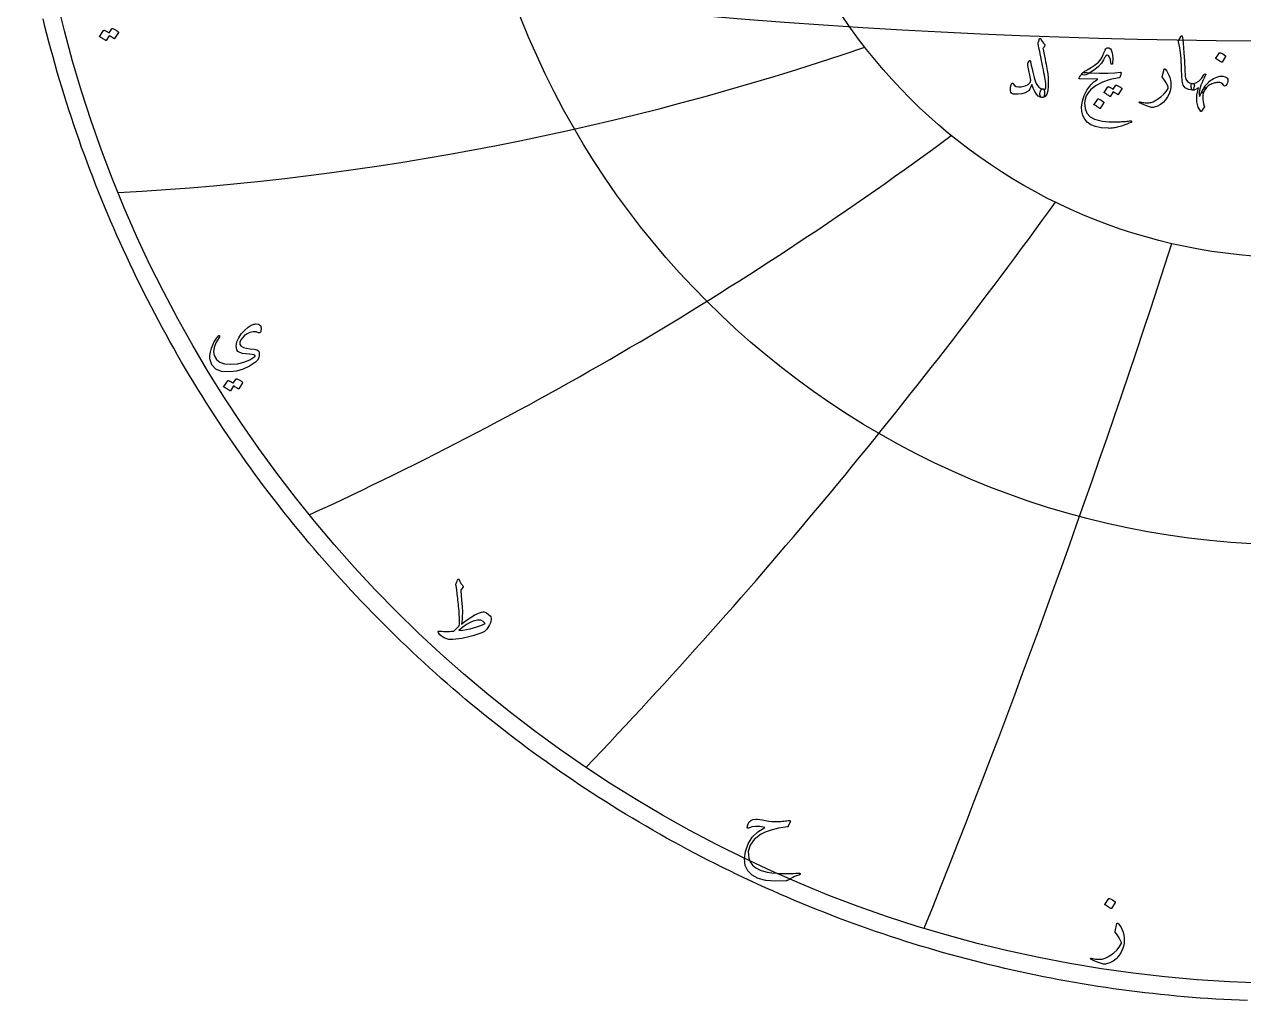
# Model space of a CAD drawing. Header units: millimetres. Extents: x -62 to 62, y -62 to 63.
# Drawn here: x -60.8 to -2.4, y -61.6 to -14.9 of the extents above; entities that cross this region are included whole.
import ezdxf

# ---------------------------------------------------------------- set-up
doc = ezdxf.new("R2010")
doc.units = ezdxf.units.MM
for name, color, linetype in [('CUT_OUTER', 1, 'Continuous'), ('ENGRAVE', 7, 'Continuous'), ('ENGRAVE_FINE', 8, 'Continuous'), ('TEXT', 5, 'Continuous')]:
    doc.layers.add(name, color=color, linetype=linetype)

msp = doc.modelspace()

# ---------------------------------------------------------------- linework, layer by layer
at = {"layer": 'CUT_OUTER'}
msp.add_lwpolyline([(-2.2678, -61.5708), (-2.6455, -61.5557), (-3.0232, -61.5383), (-3.4007, -61.5186), (-3.7781, -61.4966), (-4.1554, -61.4722), (-4.5325, -61.4456), (-4.9094, -61.4166), (-5.2862, -61.3853), (-5.6627, -61.3517), (-6.0391, -61.3158), (-6.4152, -61.2776), (-6.7911, -61.2371), (-7.1667, -61.1943), (-7.542, -61.1491), (-7.9171, -61.1017), (-8.2919, -61.052), (-8.6663, -61), (-9.0404, -60.9456), (-9.4142, -60.889), (-9.7876, -60.8301), (-10.1607, -60.7689), (-10.5334, -60.7054), (-10.9057, -60.6396), (-11.2775, -60.5716), (-11.649, -60.5012), (-12.02, -60.4286), (-12.3906, -60.3537), (-12.7606, -60.2766), (-13.1303, -60.1971), (-13.4994, -60.1154), (-13.868, -60.0315), (-14.2361, -59.9453), (-14.6036, -59.8568), (-14.9706, -59.7661), (-15.3371, -59.6731), (-15.7029, -59.5778), (-16.0682, -59.4804), (-16.4328, -59.3807), (-16.7969, -59.2787), (-17.1603, -59.1745), (-17.5231, -59.0681), (-17.8852, -58.9595), (-18.2466, -58.8486), (-18.6073, -58.7356), (-18.9674, -58.6203), (-19.3267, -58.5028), (-19.6853, -58.3831), (-20.0432, -58.2612), (-20.4003, -58.1372), (-20.7566, -58.0109), (-21.1122, -57.8824), (-21.4669, -57.7518), (-21.8209, -57.619), (-22.174, -57.484), (-22.5263, -57.3469), (-22.8778, -57.2076), (-23.2284, -57.0661), (-23.5781, -56.9225), (-23.9269, -56.7768), (-24.2748, -56.6289), (-24.6218, -56.4789), (-24.9679, -56.3267), (-25.3131, -56.1725), (-25.6573, -56.0161), (-26.0005, -55.8576), (-26.3427, -55.697), (-26.684, -55.5344), (-27.0242, -55.3696), (-27.3635, -55.2027), (-27.7017, -55.0338), (-28.0388, -54.8628), (-28.3749, -54.6897), (-28.71, -54.5146), (-29.0439, -54.3374), (-29.3768, -54.1581), (-29.7085, -53.9769), (-30.0392, -53.7936), (-30.3687, -53.6082), (-30.6971, -53.4209), (-31.0243, -53.2315), (-31.3503, -53.0402), (-31.6752, -52.8468), (-31.9988, -52.6515), (-32.3213, -52.4541), (-32.6425, -52.2548), (-32.9625, -52.0535), (-33.2813, -51.8503), (-33.5988, -51.6451), (-33.9151, -51.438), (-34.2301, -51.2289), (-34.5438, -51.0179), (-34.8562, -50.805), (-35.1672, -50.5902), (-35.477, -50.3734), (-35.7854, -50.1548), (-36.0925, -49.9343), (-36.3982, -49.7119), (-36.7025, -49.4876), (-37.0055, -49.2615), (-37.307, -49.0335), (-37.6072, -48.8037), (-37.906, -48.572), (-38.2033, -48.3385), (-38.4992, -48.1032), (-38.7936, -47.866), (-39.0866, -47.6271), (-39.3781, -47.3864), (-39.6681, -47.1439), (-39.9566, -46.8996), (-40.2436, -46.6535), (-40.5291, -46.4057), (-40.8131, -46.1562), (-41.0955, -45.9049), (-41.3764, -45.6519), (-41.6558, -45.3971), (-41.9335, -45.1407), (-42.2097, -44.8825), (-42.4843, -44.6227), (-42.7573, -44.3612), (-43.0287, -44.098), (-43.2985, -43.8331), (-43.5666, -43.5666), (-43.8331, -43.2985), (-44.098, -43.0287), (-44.3612, -42.7573), (-44.6227, -42.4843), (-44.8825, -42.2097), (-45.1407, -41.9335), (-45.3971, -41.6558), (-45.6519, -41.3764), (-45.9049, -41.0955), (-46.1562, -40.8131), (-46.4057, -40.5291), (-46.6535, -40.2436), (-46.8996, -39.9566), (-47.1439, -39.6681), (-47.3864, -39.3781), (-47.6271, -39.0866), (-47.866, -38.7936), (-48.1032, -38.4992), (-48.3385, -38.2033), (-48.572, -37.906), (-48.8037, -37.6072), (-49.0335, -37.307), (-49.2615, -37.0055), (-49.4876, -36.7025), (-49.7119, -36.3982), (-49.9343, -36.0925), (-50.1548, -35.7854), (-50.3734, -35.477), (-50.5902, -35.1672), (-50.805, -34.8562), (-51.0179, -34.5438), (-51.2289, -34.2301), (-51.438, -33.9151), (-51.6451, -33.5988), (-51.8503, -33.2813), (-52.0535, -32.9625), (-52.2548, -32.6425), (-52.4541, -32.3213), (-52.6515, -31.9988), (-52.8468, -31.6752), (-53.0402, -31.3503), (-53.2315, -31.0243), (-53.4209, -30.6971), (-53.6082, -30.3687), (-53.7936, -30.0392), (-53.9769, -29.7085), (-54.1581, -29.3768), (-54.3374, -29.0439), (-54.5146, -28.71), (-54.6897, -28.3749), (-54.8628, -28.0388), (-55.0338, -27.7017), (-55.2027, -27.3635), (-55.3696, -27.0242), (-55.5344, -26.684), (-55.697, -26.3427), (-55.8576, -26.0005), (-56.0161, -25.6573), (-56.1725, -25.3131), (-56.3267, -24.9679), (-56.4789, -24.6218), (-56.6289, -24.2748), (-56.7768, -23.9269), (-56.9225, -23.5781), (-57.0661, -23.2284), (-57.2076, -22.8778), (-57.3469, -22.5263), (-57.484, -22.174), (-57.619, -21.8209), (-57.7518, -21.4669), (-57.8824, -21.1122), (-58.0109, -20.7566), (-58.1372, -20.4003), (-58.2612, -20.0432), (-58.3831, -19.6853), (-58.5028, -19.3267), (-58.6203, -18.9674), (-58.7356, -18.6073), (-58.8486, -18.2466), (-58.9595, -17.8852), (-59.0681, -17.5231), (-59.1745, -17.1603), (-59.2787, -16.7969), (-59.3807, -16.4328), (-59.4804, -16.0682), (-59.5778, -15.7029), (-59.6731, -15.3371), (-59.7661, -14.9706), (-59.8568, -14.6036)], dxfattribs=at)
at = {"layer": 'ENGRAVE'}
for radius in [60.75, 39.7663, 26.0306]:
    msp.add_circle((0, 0), radius, dxfattribs=at)
for centre, radius, start, end in [((-63.7105, 110.3497), 133.482, 273.200226, 288.860771), ((-119.9699, 119.9699), 174.2611, 294.709191, 306.454599), ((-220.1844, 127.1235), 257.3382, 316.377737, 324.208009), ((-490.881, 131.5312), 509.7509, 338.159472, 342.074608)]:
    msp.add_arc(centre, radius, start, end, dxfattribs=at)
at = {"layer": 'ENGRAVE_FINE'}
msp.add_arc((0, 317.2545), 332.9189, 259.637891, 280.362109, dxfattribs=at)
at = {"layer": 'TEXT'}
for points in [[(-56.5624, -15.0821), (-56.5576, -15.0773), (-56.5509, -15.0744), (-56.5423, -15.0735), (-56.5317, -15.0744), (-56.494, -15.0886), (-56.4575, -15.1041), (-56.4221, -15.1211), (-56.388, -15.1396), (-56.3548, -15.1597), (-56.3224, -15.1817), (-56.2906, -15.2057), (-56.2596, -15.2316), (-56.2536, -15.2395), (-56.251, -15.2478), (-56.2517, -15.2567), (-56.2558, -15.266), (-56.4397, -15.5573), (-56.4448, -15.5611), (-56.4522, -15.5611), (-56.462, -15.5573), (-56.4742, -15.5496), (-56.4826, -15.5426), (-56.4963, -15.5329), (-56.5152, -15.5205), (-56.5394, -15.5056), (-56.5691, -15.4877), (-56.6045, -15.4668), (-56.6457, -15.4427), (-56.6927, -15.4155), (-56.8383, -15.6416), (-56.845, -15.6486), (-56.8536, -15.6502), (-56.8642, -15.6466), (-56.8766, -15.6378), (-56.8874, -15.6301), (-56.9044, -15.6186), (-56.9276, -15.6033), (-56.9571, -15.5841), (-56.9933, -15.5611), (-57.0366, -15.5343), (-57.0872, -15.5036), (-57.1449, -15.4692), (-57.1509, -15.4634), (-57.1535, -15.4577), (-57.1528, -15.4519), (-57.1487, -15.4462), (-56.9609, -15.1664), (-56.9561, -15.1616), (-56.9494, -15.1587), (-56.9408, -15.1578), (-56.9303, -15.1587), (-56.8982, -15.1692), (-56.867, -15.1813), (-56.8369, -15.195), (-56.8076, -15.2105), (-56.7794, -15.2274), (-56.7521, -15.2455), (-56.7257, -15.2647), (-56.7003, -15.2852)], [(-12.2189, -15.5855), (-12.2124, -15.5683), (-12.2036, -15.5559), (-12.1926, -15.5485), (-12.1794, -15.546), (-12.1675, -15.5481), (-12.1569, -15.5541), (-12.1477, -15.5642), (-12.1399, -15.5784), (-12.108, -15.6513), (-12.0698, -15.7158), (-12.0254, -15.7717), (-11.9746, -15.8191), (-11.958, -15.84), (-11.9513, -15.8631), (-11.9544, -15.8885), (-11.9674, -15.9161), (-11.9765, -15.9305), (-11.9858, -15.9448), (-11.9954, -15.9592), (-12.0051, -15.9736), (-12.0149, -15.9879), (-12.0245, -16.0023), (-12.0338, -16.0167), (-12.0429, -16.031), (-12.0409, -16.0659), (-12.024, -16.1631), (-11.9923, -16.3227), (-11.9459, -16.5448), (-11.92, -16.6669), (-11.8965, -16.7815), (-11.8751, -16.8887), (-11.856, -16.9885), (-11.8394, -17.0807), (-11.8255, -17.165), (-11.8143, -17.2415), (-11.8057, -17.3101), (-11.7992, -17.3747), (-11.7941, -17.4394), (-11.7903, -17.5041), (-11.7878, -17.5687), (-11.7867, -17.6336), (-11.7869, -17.699), (-11.7885, -17.7648), (-11.7914, -17.831), (-11.8163, -18.0531), (-11.8659, -18.2163), (-11.9403, -18.3207), (-12.0393, -18.3663), (-12.0882, -18.3677), (-12.1273, -18.3538), (-12.1565, -18.3246), (-12.1758, -18.2801), (-12.1857, -18.2278), (-12.1866, -18.175), (-12.1785, -18.1218), (-12.1614, -18.0681), (-12.1385, -18.0185), (-12.1129, -17.9846), (-12.0846, -17.9664), (-12.0536, -17.9639), (-12.0297, -17.9656), (-12.0083, -17.9671), (-11.9893, -17.9683), (-11.9728, -17.9693), (-11.9586, -17.9697), (-11.9463, -17.9689), (-11.9361, -17.967), (-11.9279, -17.9639), (-11.9117, -17.9105), (-11.9063, -17.8292), (-11.9117, -17.7201), (-11.9279, -17.5831), (-11.9403, -17.5017), (-11.9557, -17.4084), (-11.9744, -17.3032), (-11.9962, -17.1861), (-12.0209, -17.0569), (-12.0483, -16.9153), (-12.0783, -16.7614), (-12.1111, -16.5951), (-12.1435, -16.4325), (-12.1722, -16.2897), (-12.1974, -16.1667), (-12.2189, -16.0634), (-12.2367, -15.9799), (-12.2504, -15.9161), (-12.26, -15.8721), (-12.2656, -15.8478), (-12.2703, -15.8162), (-12.2701, -15.7823), (-12.2649, -15.7461), (-12.2548, -15.7077), (-12.248, -15.6885), (-12.2418, -15.6704), (-12.2363, -15.6535), (-12.2315, -15.6376), (-12.2273, -15.6229), (-12.2239, -15.6094), (-12.221, -15.5969), (-12.2189, -15.5855)], [(-5.4286, -15.4382), (-5.4217, -15.4275), (-5.4152, -15.4203), (-5.4091, -15.4167), (-5.4035, -15.4167), (-5.395, -15.4214), (-5.3873, -15.4356), (-5.3806, -15.4591), (-5.3747, -15.4921), (-5.3451, -15.7605), (-5.3209, -16.0086), (-5.302, -16.2365), (-5.2885, -16.4442), (-5.2799, -16.6218), (-5.2719, -16.781), (-5.2646, -16.9218), (-5.258, -17.0442), (-5.2523, -17.1482), (-5.2476, -17.2337), (-5.2442, -17.3009), (-5.2418, -17.3496), (-5.2099, -17.4955), (-5.1394, -17.6029), (-5.0303, -17.6716), (-4.8825, -17.7017), (-4.8414, -17.7125), (-4.8152, -17.7376), (-4.8037, -17.7771), (-4.8071, -17.831), (-4.8239, -17.9159), (-4.8421, -17.9765), (-4.8617, -18.0129), (-4.8825, -18.025), (-5.0905, -17.9976), (-5.2436, -17.9154), (-5.342, -17.7785), (-5.3855, -17.5867), (-5.3924, -17.495), (-5.3985, -17.403), (-5.404, -17.3109), (-5.4089, -17.2185), (-5.4133, -17.1258), (-5.4174, -17.033), (-5.4213, -16.9399), (-5.425, -16.8466), (-5.4318, -16.6686), (-5.4412, -16.5084), (-5.4533, -16.366), (-5.4682, -16.2412), (-5.4857, -16.1214), (-5.5059, -15.9938), (-5.5288, -15.8583), (-5.5544, -15.7149), (-5.5577, -15.6891), (-5.5571, -15.6655), (-5.5524, -15.6442), (-5.5436, -15.6251)], [(-10.1962, -17.249), (-10.1749, -17.224), (-10.1504, -17.1991), (-10.1228, -17.1746), (-10.092, -17.1502), (-10.0581, -17.1258), (-10.0211, -17.1012), (-9.9809, -17.0764), (-9.9375, -17.0514), (-9.7453, -16.9378), (-9.589, -16.8376), (-9.4687, -16.7509), (-9.3842, -16.6777), (-9.3189, -16.6057), (-9.263, -16.5295), (-9.2165, -16.4494), (-9.1795, -16.3652), (-9.1634, -16.3231), (-9.1476, -16.283), (-9.132, -16.2449), (-9.1166, -16.2089), (-9.1017, -16.1753), (-9.0874, -16.1447), (-9.0738, -16.1169), (-9.0609, -16.0921), (-9.0324, -16.0497), (-9.0007, -16.0194), (-8.9659, -16.0012), (-8.928, -15.9951), (-8.8909, -16.0012), (-8.8552, -16.0194), (-8.8209, -16.0497), (-8.7878, -16.0921), (-8.7468, -16.1891), (-8.7205, -16.3292), (-8.709, -16.5125), (-8.7124, -16.7388), (-8.7146, -16.7593), (-8.7214, -16.7738), (-8.7326, -16.7826), (-8.7483, -16.7855), (-8.7645, -16.7824), (-8.7771, -16.773), (-8.7861, -16.7572), (-8.7914, -16.7352), (-8.8191, -16.5623), (-8.8588, -16.4388), (-8.9107, -16.3647), (-8.9747, -16.34), (-8.9911, -16.3429), (-9.0079, -16.3517), (-9.0252, -16.3663), (-9.0429, -16.3867), (-9.0508, -16.399), (-9.06, -16.4141), (-9.0706, -16.4322), (-9.0825, -16.4532), (-9.0957, -16.4771), (-9.1103, -16.5039), (-9.1262, -16.5337), (-9.1435, -16.5664), (-9.2464, -16.7348), (-9.386, -16.8915), (-9.5625, -17.0366), (-9.7759, -17.1699), (-9.7781, -17.1713), (-9.7848, -17.1753), (-9.7961, -17.1821), (-9.8118, -17.1915), (-9.832, -17.2036), (-9.8567, -17.2185), (-9.8859, -17.236), (-9.9196, -17.2562), (-9.9907, -17.2881), (-10.0606, -17.2975), (-10.1291, -17.2845), (-10.1962, -17.249)], [(-3.5999, -16.2358), (-3.5954, -16.2313), (-3.5891, -16.2287), (-3.5811, -16.2278), (-3.5712, -16.2287), (-3.5014, -16.2569), (-3.4356, -16.2915), (-3.3738, -16.3324), (-3.3161, -16.3795), (-3.3105, -16.3867), (-3.308, -16.3939), (-3.3087, -16.4011), (-3.3125, -16.4083), (-3.4814, -16.6813), (-3.4877, -16.6878), (-3.4957, -16.6894), (-3.5056, -16.6861), (-3.5173, -16.6777), (-3.5274, -16.6706), (-3.5433, -16.6598), (-3.5651, -16.6454), (-3.5927, -16.6274), (-3.6266, -16.6059), (-3.6673, -16.5807), (-3.7147, -16.552), (-3.7688, -16.5197), (-3.776, -16.5143), (-3.7796, -16.5089), (-3.7796, -16.5035), (-3.776, -16.4981)], [(-12.0429, -18.3699), (-12.1154, -18.3657), (-12.1785, -18.3529), (-12.2322, -18.3315), (-12.2764, -18.3017), (-12.3584, -18.2116), (-12.4354, -18.0888), (-12.5075, -17.9332), (-12.5746, -17.7448), (-12.6211, -17.8651), (-12.6671, -17.9604), (-12.7127, -18.0304), (-12.7578, -18.0753), (-12.8979, -18.1501), (-13.0596, -18.1984), (-13.2428, -18.2202), (-13.4476, -18.2154), (-13.5056, -18.2015), (-13.55, -18.1705), (-13.581, -18.1225), (-13.5985, -18.0574), (-13.6032, -17.9808), (-13.5958, -17.8984), (-13.5763, -17.8101), (-13.5446, -17.716), (-13.5383, -17.7032), (-13.5303, -17.6936), (-13.5204, -17.6871), (-13.5087, -17.6837), (-13.4939, -17.6842), (-13.4818, -17.6891), (-13.4723, -17.6985), (-13.4656, -17.7125), (-13.4106, -17.7931), (-13.3282, -17.8445), (-13.2184, -17.8667), (-13.0812, -17.8598), (-12.8908, -17.816), (-12.7506, -17.7493), (-12.6608, -17.6597), (-12.6213, -17.5472), (-12.7686, -16.843), (-12.7735, -16.8107), (-12.774, -16.7819), (-12.77, -16.7568), (-12.7614, -16.7352), (-12.7003, -16.6274), (-12.6916, -16.6133), (-12.6833, -16.6032), (-12.6754, -16.5971), (-12.668, -16.5951), (-12.6579, -16.6005), (-12.6491, -16.6131), (-12.6417, -16.6328), (-12.6357, -16.6598), (-12.5999, -16.8395), (-12.5643, -17.0051), (-12.5289, -17.1566), (-12.4938, -17.2939), (-12.4593, -17.4171), (-12.4259, -17.5261), (-12.3937, -17.621), (-12.3626, -17.7017), (-12.3054, -17.8056), (-12.2342, -17.884), (-12.1491, -17.9368), (-12.0501, -17.9639), (-12.0222, -17.9734), (-11.9998, -17.9945), (-11.9827, -18.0273), (-11.971, -18.0717), (-11.9679, -18.0952), (-11.9656, -18.1189), (-11.9643, -18.1428), (-11.9638, -18.1669), (-11.9647, -18.1913), (-11.9674, -18.2159), (-11.9719, -18.2407), (-11.9782, -18.2657), (-11.993, -18.3113), (-12.0087, -18.3439), (-12.0254, -18.3634), (-12.0429, -18.3699)], [(-9.8082, -17.1879), (-9.3472, -17.2041), (-8.9486, -17.2059), (-8.6125, -17.1933), (-8.3388, -17.1664), (-8.3303, -17.1653), (-8.323, -17.1659), (-8.3169, -17.168), (-8.3118, -17.1717), (-8.3081, -17.1768), (-8.306, -17.183), (-8.3054, -17.1903), (-8.3064, -17.1987), (-8.3135, -17.2315), (-8.3203, -17.2616), (-8.327, -17.289), (-8.3334, -17.3137), (-8.3395, -17.3357), (-8.3455, -17.355), (-8.3512, -17.3716), (-8.3567, -17.3855), (-8.3684, -17.4077), (-8.3819, -17.4241), (-8.3971, -17.4347), (-8.4142, -17.4394), (-8.8292, -17.5146), (-9.1902, -17.6325), (-9.4974, -17.7931), (-9.7507, -17.9963), (-9.8787, -18.1425), (-9.9717, -18.2972), (-10.0296, -18.4604), (-10.0525, -18.6322), (-10.0305, -18.9019), (-9.9429, -19.1217), (-9.7898, -19.2917), (-9.5711, -19.4118), (-9.4577, -19.4482), (-9.333, -19.4783), (-9.1972, -19.5021), (-9.0501, -19.5196), (-8.892, -19.5311), (-8.7232, -19.5367), (-8.5435, -19.5364), (-8.3531, -19.5304), (-8.2854, -19.5266), (-8.2188, -19.5223), (-8.1534, -19.5176), (-8.0891, -19.5124), (-8.0263, -19.5068), (-7.9656, -19.5007), (-7.9068, -19.4942), (-7.8501, -19.4873), (-7.8329, -19.4864), (-7.8205, -19.4909), (-7.8131, -19.5007), (-7.8106, -19.516), (-7.812, -19.5337), (-7.816, -19.5474), (-7.8227, -19.5571), (-7.8322, -19.5627), (-7.9337, -19.6056), (-8.0298, -19.6444), (-8.1205, -19.6793), (-8.2058, -19.71), (-8.2855, -19.737), (-8.3594, -19.7603), (-8.4274, -19.7801), (-8.4896, -19.7962), (-8.5481, -19.8081), (-8.6051, -19.8187), (-8.6604, -19.8279), (-8.7142, -19.8358), (-8.7666, -19.8418), (-8.8179, -19.8456), (-8.8681, -19.8472), (-8.9172, -19.8465), (-9.2522, -19.8205), (-9.5315, -19.7639), (-9.7552, -19.6768), (-9.9232, -19.5591), (-10.0464, -19.412), (-10.1324, -19.2403), (-10.1812, -19.0438), (-10.1926, -18.8226), (-10.1574, -18.5482), (-10.0732, -18.2819), (-9.94, -18.0237), (-9.7579, -17.7735), (-9.6867, -17.6979), (-9.6061, -17.6253), (-9.5161, -17.5559), (-9.4166, -17.4897), (-10.286, -17.4825), (-10.3069, -17.4735), (-10.3157, -17.4574), (-10.3123, -17.434), (-10.2968, -17.4035), (-10.2676, -17.359), (-10.2411, -17.319), (-10.2173, -17.2836), (-10.1962, -17.2526), (-10.1778, -17.2263), (-10.1621, -17.205), (-10.149, -17.1886), (-10.1387, -17.1771), (-10.1154, -17.1751), (-10.0525, -17.1762), (-9.9501, -17.1805), (-9.8082, -17.1879)], [(-6.255, -17.0226), (-6.2529, -17.0161), (-6.2505, -17.011), (-6.2476, -17.0072), (-6.2442, -17.0047), (-6.2341, -17.0038), (-6.2217, -17.0083), (-6.2071, -17.0182), (-6.1903, -17.0334), (-6.1247, -17.1113), (-6.0681, -17.2014), (-6.0205, -17.3036), (-5.9819, -17.4178), (-5.9518, -17.5409), (-5.9334, -17.6622), (-5.9267, -17.7816), (-5.9316, -17.8993), (-5.9635, -18.0542), (-6.016, -18.2029), (-6.0892, -18.3452), (-6.1831, -18.4813), (-6.2954, -18.6046), (-6.4238, -18.7049), (-6.5684, -18.7824), (-6.7292, -18.837), (-6.7723, -18.8462), (-6.8154, -18.8487), (-6.8585, -18.8444), (-6.9017, -18.8334), (-7.001, -18.7987), (-7.0907, -18.7665), (-7.1708, -18.7367), (-7.2412, -18.7094), (-7.3017, -18.6846), (-7.3521, -18.6623), (-7.3924, -18.6424), (-7.4226, -18.625), (-7.4289, -18.6196), (-7.4334, -18.6142), (-7.4361, -18.6088), (-7.437, -18.6035), (-7.4363, -18.5965), (-7.4343, -18.59), (-7.4309, -18.5839), (-7.4262, -18.5783), (-7.4201, -18.574), (-7.4127, -18.572), (-7.404, -18.5722), (-7.3939, -18.5747), (-7.3323, -18.5912), (-7.2735, -18.6048), (-7.2174, -18.6155), (-7.1639, -18.6232), (-7.1127, -18.628), (-7.0633, -18.6299), (-7.0157, -18.6289), (-6.9699, -18.625), (-6.9242, -18.6177), (-6.877, -18.6066), (-6.8281, -18.5917), (-6.7777, -18.5729), (-6.7257, -18.5501), (-6.6722, -18.5231), (-6.617, -18.4917), (-6.5603, -18.4562), (-6.4011, -18.3416), (-6.2648, -18.2172), (-6.1514, -18.083), (-6.061, -17.9388), (-6.0551, -17.9271), (-6.052, -17.9136), (-6.0515, -17.8984), (-6.0538, -17.8813), (-6.0915, -17.7805), (-6.1508, -17.6684), (-6.2316, -17.5452), (-6.334, -17.4107), (-6.3385, -17.4021), (-6.3412, -17.3945), (-6.3421, -17.3878), (-6.3412, -17.3819)], [(-4.3077, -17.9963), (-4.3472, -18.0812), (-4.376, -18.1705), (-4.3939, -18.2644), (-4.4011, -18.3627), (-4.398, -18.4651), (-4.3849, -18.5711), (-4.362, -18.6807), (-4.3293, -18.7939), (-4.3252, -18.8089), (-4.3239, -18.8217), (-4.3252, -18.8323), (-4.3293, -18.8406), (-4.4586, -19.0238), (-4.4705, -19.0371), (-4.481, -19.0445), (-4.4903, -19.046), (-4.4981, -19.0418), (-4.6212, -18.8309), (-4.6813, -18.572), (-4.6786, -18.2651), (-4.6131, -17.9101), (-4.6757, -17.9604), (-4.7415, -17.9963), (-4.8105, -18.0178), (-4.8825, -18.025), (-4.898, -18.0203), (-4.9122, -18.0062), (-4.925, -17.9826), (-4.9364, -17.9496), (-4.9429, -17.9297), (-4.9481, -17.9096), (-4.9519, -17.8893), (-4.9544, -17.8687), (-4.9562, -17.8482), (-4.958, -17.8279), (-4.9598, -17.8078), (-4.9616, -17.7879), (-4.9593, -17.7515), (-4.9454, -17.725), (-4.9198, -17.7084), (-4.8825, -17.7017), (-4.7359, -17.6689), (-4.5978, -17.5885), (-4.4682, -17.4605), (-4.3472, -17.2849), (-4.3308, -17.2627), (-4.314, -17.2499), (-4.2967, -17.2465), (-4.279, -17.2526), (-4.2659, -17.264), (-4.2592, -17.2768), (-4.2587, -17.291), (-4.2646, -17.3065), (-4.2964, -17.3626), (-4.327, -17.4196), (-4.3565, -17.4776), (-4.3849, -17.5364), (-4.4122, -17.5961), (-4.4384, -17.6568), (-4.4634, -17.7183), (-4.4873, -17.7807), (-4.5403, -17.9507), (-4.57, -18.0978), (-4.5763, -18.2219), (-4.5592, -18.3232), (-4.5576, -18.3264), (-4.5565, -18.3286), (-4.5558, -18.33), (-4.5556, -18.3304), (-4.5554, -18.33), (-4.5547, -18.3286), (-4.5536, -18.3264), (-4.552, -18.3232), (-4.5301, -18.2717), (-4.5075, -18.2213), (-4.4843, -18.172), (-4.4604, -18.1238), (-4.4356, -18.0766), (-4.4096, -18.03), (-4.3826, -17.984), (-4.3544, -17.9388), (-4.334, -17.9074), (-4.3158, -17.8885), (-4.2998, -17.8822), (-4.2861, -17.8885), (-4.2794, -17.902), (-4.2808, -17.9244), (-4.2902, -17.9559), (-4.3077, -17.9963)], [(-3.4023, -17.8023), (-3.4488, -17.7295), (-3.5092, -17.6801), (-3.5835, -17.6541), (-3.6718, -17.6514), (-3.7219, -17.6578), (-3.7715, -17.6662), (-3.8207, -17.6766), (-3.8694, -17.6891), (-3.9177, -17.704), (-3.9655, -17.7219), (-4.0129, -17.7427), (-4.0598, -17.7663), (-4.1402, -17.8202), (-4.2161, -17.8957), (-4.2875, -17.9927), (-4.3544, -18.1112), (-4.3735, -18.138), (-4.3912, -18.1535), (-4.4076, -18.1577), (-4.4227, -18.1508), (-4.4352, -18.1368), (-4.4406, -18.1202), (-4.4388, -18.1009), (-4.4299, -18.0789), (-4.4162, -18.0499), (-4.4038, -18.0241), (-4.3928, -18.0014), (-4.3831, -17.9819), (-4.3746, -17.9653), (-4.367, -17.9514), (-4.3602, -17.9401), (-4.3544, -17.9316), (-4.3016, -17.8521), (-4.2475, -17.7789), (-4.1921, -17.712), (-4.1352, -17.6514), (-4.0771, -17.5968), (-4.0176, -17.5481), (-3.9567, -17.5052), (-3.8945, -17.4681), (-3.7349, -17.3956), (-3.5865, -17.3577), (-3.4493, -17.3543), (-3.3233, -17.3855), (-3.2696, -17.4127), (-3.2308, -17.4475), (-3.2067, -17.4899), (-3.1975, -17.54), (-3.2029, -17.6083), (-3.2227, -17.6729), (-3.2568, -17.734), (-3.3053, -17.7915), (-3.337, -17.8164), (-3.3637, -17.8265), (-3.3855, -17.8218), (-3.4023, -17.8023)], [(-8.5615, -17.7879), (-8.557, -17.7834), (-8.5507, -17.7807), (-8.5426, -17.7798), (-8.5328, -17.7807), (-8.4974, -17.794), (-8.4632, -17.8086), (-8.43, -17.8245), (-8.398, -17.8418), (-8.3669, -17.8607), (-8.3365, -17.8813), (-8.3068, -17.9038), (-8.2777, -17.928), (-8.2721, -17.9354), (-8.2696, -17.9433), (-8.2703, -17.9516), (-8.2741, -17.9604), (-8.4465, -18.2334), (-8.4513, -18.237), (-8.4582, -18.237), (-8.4674, -18.2334), (-8.4789, -18.2262), (-8.4867, -18.2196), (-8.4995, -18.2105), (-8.5173, -18.1989), (-8.5399, -18.1849), (-8.5678, -18.1682), (-8.601, -18.1485), (-8.6396, -18.126), (-8.6837, -18.1005), (-8.8202, -18.3124), (-8.8265, -18.319), (-8.8346, -18.3205), (-8.8444, -18.3172), (-8.8561, -18.3088), (-8.8662, -18.3017), (-8.8822, -18.2909), (-8.9039, -18.2765), (-8.9316, -18.2585), (-8.9655, -18.237), (-9.0061, -18.2118), (-9.0535, -18.1831), (-9.1076, -18.1508), (-9.1132, -18.1454), (-9.1157, -18.14), (-9.115, -18.1346), (-9.1112, -18.1292), (-8.9351, -17.8669), (-8.9307, -17.8624), (-8.9244, -17.8598), (-8.9163, -17.8589), (-8.9064, -17.8598), (-8.8763, -17.8695), (-8.8471, -17.8809), (-8.8188, -17.8938), (-8.7914, -17.9083), (-8.7649, -17.9241), (-8.7393, -17.941), (-8.7146, -17.9591), (-8.6908, -17.9783)], [(-9.4238, -18.4454), (-9.4193, -18.4409), (-9.413, -18.4382), (-9.4049, -18.4373), (-9.395, -18.4382), (-9.3252, -18.4665), (-9.2594, -18.5011), (-9.1976, -18.5419), (-9.1399, -18.5891), (-9.1343, -18.5963), (-9.1319, -18.6035), (-9.1325, -18.6106), (-9.1363, -18.6178), (-9.3052, -18.8909), (-9.3115, -18.8974), (-9.3196, -18.899), (-9.3295, -18.8956), (-9.3411, -18.8873), (-9.3512, -18.8801), (-9.3672, -18.8693), (-9.389, -18.8549), (-9.4166, -18.837), (-9.4505, -18.8154), (-9.4911, -18.7903), (-9.5385, -18.7615), (-9.5926, -18.7292), (-9.5998, -18.7238), (-9.6034, -18.7184), (-9.6034, -18.713), (-9.5998, -18.7076)], [(-49.5485, -29.6249), (-49.6726, -29.5835), (-49.8111, -29.5818), (-49.9639, -29.6199), (-50.131, -29.6978), (-50.2372, -29.772), (-50.3255, -29.8606), (-50.3962, -29.9636), (-50.4491, -30.081), (-50.4544, -30.1045), (-50.4549, -30.1289), (-50.4506, -30.1543), (-50.4415, -30.1806), (-50.3806, -30.2625), (-50.2786, -30.3243), (-50.1354, -30.366), (-49.9509, -30.3876), (-49.7689, -30.407), (-49.6367, -30.4422), (-49.5543, -30.4932), (-49.5217, -30.56), (-49.5181, -30.6999), (-49.5457, -30.8244), (-49.6044, -30.9337), (-49.6942, -31.0275), (-49.9794, -31.2223), (-50.2834, -31.3657), (-50.606, -31.458), (-50.9473, -31.4989), (-51.32, -31.473), (-51.5988, -31.361), (-51.7837, -31.1626), (-51.8747, -30.8781), (-51.88, -30.7219), (-51.8575, -30.5523), (-51.8072, -30.3694), (-51.7291, -30.173), (-51.7019, -30.1183), (-51.674, -30.0657), (-51.6454, -30.0149), (-51.616, -29.966), (-51.5857, -29.9188), (-51.5543, -29.8731), (-51.5216, -29.8288), (-51.4877, -29.7859), (-51.4695, -29.7682), (-51.4532, -29.761), (-51.4388, -29.7643), (-51.4264, -29.7782), (-51.4194, -29.7955), (-51.4177, -29.8127), (-51.4213, -29.83), (-51.4302, -29.8472), (-51.5878, -30.1011), (-51.6812, -30.3301), (-51.7104, -30.5341), (-51.6754, -30.7133), (-51.5629, -30.902), (-51.3976, -31.0352), (-51.1796, -31.1128), (-50.909, -31.1349), (-50.5622, -31.1073), (-50.2498, -31.0362), (-49.972, -30.9214), (-49.7287, -30.7631), (-49.714, -30.7497), (-49.7085, -30.7363), (-49.7121, -30.7229), (-49.7248, -30.7095), (-49.7763, -30.6846), (-49.8657, -30.6635), (-49.9928, -30.6462), (-50.1579, -30.6328), (-50.3258, -30.6122), (-50.4539, -30.5734), (-50.5423, -30.5164), (-50.5909, -30.4412), (-50.6134, -30.3528), (-50.6197, -30.2601), (-50.6096, -30.1631), (-50.5833, -30.0618), (-50.4977, -29.8628), (-50.3792, -29.6796), (-50.2276, -29.5121), (-50.0429, -29.3605), (-49.9938, -29.3246), (-49.9461, -29.2935), (-49.8999, -29.2671), (-49.8551, -29.2455), (-49.812, -29.2285), (-49.7708, -29.2158), (-49.7315, -29.2075), (-49.6942, -29.2034), (-49.5481, -29.217), (-49.4585, -29.281), (-49.4254, -29.3952), (-49.4489, -29.5598), (-49.4666, -29.6041), (-49.4891, -29.6297), (-49.5164, -29.6367), (-49.5485, -29.6249)], [(-50.6216, -31.8362), (-50.6168, -31.8314), (-50.6101, -31.8285), (-50.6015, -31.8275), (-50.5909, -31.8285), (-50.5532, -31.8426), (-50.5167, -31.8582), (-50.4813, -31.8752), (-50.4472, -31.8936), (-50.414, -31.9138), (-50.3816, -31.9358), (-50.3498, -31.9597), (-50.3188, -31.9856), (-50.3128, -31.9935), (-50.3102, -32.0019), (-50.3109, -32.0108), (-50.315, -32.0201), (-50.4989, -32.3114), (-50.504, -32.3152), (-50.5114, -32.3152), (-50.5212, -32.3114), (-50.5334, -32.3037), (-50.5418, -32.2966), (-50.5555, -32.2869), (-50.5744, -32.2746), (-50.5986, -32.2596), (-50.6283, -32.2418), (-50.6637, -32.2208), (-50.7049, -32.1967), (-50.7519, -32.1696), (-50.8975, -32.3957), (-50.9042, -32.4026), (-50.9128, -32.4043), (-50.9234, -32.4007), (-50.9358, -32.3918), (-50.9466, -32.3842), (-50.9636, -32.3727), (-50.9868, -32.3573), (-51.0163, -32.3382), (-51.0525, -32.3152), (-51.0958, -32.2884), (-51.1464, -32.2577), (-51.2041, -32.2232), (-51.2101, -32.2175), (-51.2127, -32.2117), (-51.212, -32.206), (-51.2079, -32.2002), (-51.0201, -31.9205), (-51.0153, -31.9157), (-51.0086, -31.9128), (-51, -31.9118), (-50.9895, -31.9128), (-50.9574, -31.9232), (-50.9262, -31.9353), (-50.8961, -31.9491), (-50.8668, -31.9645), (-50.8386, -31.9814), (-50.8113, -31.9995), (-50.7849, -32.0188), (-50.7595, -32.0393)], [(-40.1091, -41.6228), (-40.0909, -41.5811), (-40.0746, -41.5443), (-40.0603, -41.5122), (-40.0478, -41.4849), (-40.0375, -41.4626), (-40.0296, -41.4456), (-40.0241, -41.4338), (-40.021, -41.4274), (-40.0145, -41.419), (-40.0066, -41.413), (-39.9973, -41.4094), (-39.9865, -41.4082), (-39.9776, -41.4097), (-39.9702, -41.414), (-39.9642, -41.4211), (-39.9597, -41.4312), (-39.9395, -41.4801), (-39.9213, -41.5232), (-39.9051, -41.5605), (-39.8907, -41.5922), (-39.8824, -41.6061), (-39.873, -41.6209), (-39.8623, -41.6367), (-39.8504, -41.6535), (-39.8372, -41.6712), (-39.8222, -41.6899), (-39.8055, -41.7095), (-39.7872, -41.7301), (-39.7757, -41.751), (-39.7719, -41.7713), (-39.7757, -41.7912), (-39.7872, -41.8106), (-39.86, -41.9064), (-39.8698, -41.922), (-39.8763, -41.938), (-39.8794, -41.9545), (-39.8792, -41.9716), (-39.8418, -42.3933), (-39.8179, -42.7351), (-39.8073, -42.9969), (-39.8102, -43.1787), (-39.8142, -43.2466), (-39.8184, -43.3085), (-39.8228, -43.3645), (-39.8275, -43.4144), (-39.8324, -43.4586), (-39.8375, -43.4973), (-39.8429, -43.5304), (-39.8485, -43.5581), (-39.7339, -43.4704), (-39.6277, -43.3914), (-39.5299, -43.321), (-39.4404, -43.2592), (-39.3596, -43.2058), (-39.2876, -43.1605), (-39.2245, -43.1234), (-39.1702, -43.0944), (-39.0737, -43.0513), (-38.9834, -43.0178), (-38.8993, -42.9938), (-38.8215, -42.9794), (-38.7803, -42.9782), (-38.7372, -42.9861), (-38.6921, -43.0032), (-38.6452, -43.0293), (-38.5523, -43.0951), (-38.4842, -43.1586), (-38.4411, -43.2197), (-38.4229, -43.2784), (-38.4241, -43.3437), (-38.4392, -43.4173), (-38.4682, -43.4989), (-38.5111, -43.5888), (-38.559, -43.6771), (-38.603, -43.7507), (-38.6433, -43.8094), (-38.6797, -43.8532), (-38.7544, -43.9085), (-38.8828, -43.971), (-39.0648, -44.0407), (-39.3005, -44.1176), (-39.4319, -44.1557), (-39.5654, -44.1895), (-39.7011, -44.2189), (-39.8389, -44.2441), (-39.9785, -44.2652), (-40.1192, -44.2824), (-40.2611, -44.2958), (-40.4042, -44.3054), (-40.4565, -44.2949), (-40.5062, -44.2824), (-40.5533, -44.268), (-40.5977, -44.2517), (-40.64, -44.2335), (-40.6806, -44.2134), (-40.7195, -44.1914), (-40.7568, -44.1674), (-40.8222, -44.1195), (-40.8765, -44.0716), (-40.9199, -44.0237), (-40.9522, -43.9758), (-40.9699, -43.9361), (-40.9733, -43.9088), (-40.9623, -43.8939), (-40.9369, -43.8915), (-40.8652, -43.9), (-40.7879, -43.9064), (-40.7052, -43.9106), (-40.6169, -43.9126), (-40.5231, -43.9125), (-40.4238, -43.9102), (-40.3191, -43.9058), (-40.2088, -43.8992), (-39.9558, -43.6501), (-39.9512, -43.55), (-39.9486, -43.4489), (-39.9483, -43.3469), (-39.9501, -43.2439), (-39.9538, -43.1397), (-39.9592, -43.034), (-39.9663, -42.927), (-39.975, -42.8185), (-39.9848, -42.7111), (-39.9951, -42.6072), (-40.0059, -42.507), (-40.0171, -42.4103), (-40.0284, -42.3171), (-40.0392, -42.2269), (-40.0495, -42.1398), (-40.0593, -42.0559), (-40.0685, -41.9781), (-40.077, -41.9098), (-40.0848, -41.8507), (-40.0919, -41.801), (-40.0982, -41.7604), (-40.1039, -41.7287), (-40.1088, -41.7058), (-40.113, -41.6918), (-40.1156, -41.676), (-40.1158, -41.6592), (-40.1137, -41.6415), (-40.1091, -41.6228)], [(-39.289, -43.4163), (-39.4373, -43.4779), (-39.6023, -43.5744), (-39.7841, -43.7059), (-39.9827, -43.8724), (-39.7902, -43.8485), (-39.6076, -43.8192), (-39.4348, -43.7843), (-39.2718, -43.744), (-39.1188, -43.6986), (-38.9762, -43.6486), (-38.8439, -43.5942), (-38.7218, -43.5351), (-38.8047, -43.4328), (-38.9269, -43.379), (-39.0883, -43.3734), (-39.289, -43.4163)], [(-24.1307, -53.0201), (-24.2226, -53.227), (-24.231, -53.2407), (-24.2408, -53.251), (-24.2521, -53.2579), (-24.2648, -53.2615), (-24.6899, -53.3286), (-25.0456, -53.411), (-25.3318, -53.5087), (-25.5486, -53.6217), (-25.8525, -53.8696), (-26.0478, -54.142), (-26.1342, -54.4387), (-26.1119, -54.7599), (-26.0444, -54.9338), (-25.9299, -55.0876), (-25.7685, -55.2212), (-25.5601, -55.3348), (-25.4138, -55.3855), (-25.2315, -55.4267), (-25.0133, -55.4584), (-24.7592, -55.4804), (-24.6241, -55.4869), (-24.4909, -55.4909), (-24.3596, -55.4926), (-24.2303, -55.4919), (-24.1034, -55.489), (-23.9793, -55.4842), (-23.8581, -55.4775), (-23.7398, -55.4689), (-23.712, -55.467), (-23.69, -55.4689), (-23.6737, -55.4746), (-23.6631, -55.4842), (-23.6574, -55.496), (-23.6555, -55.5082), (-23.6574, -55.5209), (-23.6631, -55.534), (-23.6673, -55.5411), (-23.6722, -55.547), (-23.6779, -55.5516), (-23.6842, -55.5551), (-23.691, -55.5581), (-23.6981, -55.5613), (-23.7054, -55.5648), (-23.713, -55.5685), (-23.8234, -55.6037), (-23.9209, -55.6404), (-24.0054, -55.6785), (-24.077, -55.718), (-24.1229, -55.7465), (-24.1647, -55.7707), (-24.2024, -55.7906), (-24.2361, -55.8061), (-24.2652, -55.8181), (-24.2892, -55.8272), (-24.3083, -55.8334), (-24.3223, -55.8368), (-24.8463, -55.8562), (-25.2918, -55.8186), (-25.6588, -55.724), (-25.9472, -55.5724), (-26.1555, -55.3645), (-26.2786, -55.1048), (-26.3165, -54.7935), (-26.2691, -54.4303), (-26.1436, -54.0646), (-25.9472, -53.753), (-25.6799, -53.4955), (-25.3417, -53.2922), (-25.5812, -53.2464), (-25.79, -53.2356), (-25.9682, -53.2598), (-26.1158, -53.319), (-26.1287, -53.3238), (-26.1407, -53.3267), (-26.1517, -53.3276), (-26.1618, -53.3267), (-26.1701, -53.3235), (-26.1761, -53.318), (-26.1797, -53.3101), (-26.1809, -53.2998), (-26.1757, -53.2522), (-26.1675, -53.205), (-26.1565, -53.1583), (-26.1426, -53.1121), (-26.0937, -53.0222), (-26.0161, -52.9559), (-25.9098, -52.913), (-25.7747, -52.8936), (-25.6892, -52.8943), (-25.5821, -52.9042), (-25.4535, -52.9231), (-25.3033, -52.9511), (-25.1484, -52.9791), (-25.0054, -52.998), (-24.8744, -53.0079), (-24.7553, -53.0086), (-24.6981, -53.0061), (-24.6375, -53.0024), (-24.5735, -52.9974), (-24.5062, -52.9913), (-24.4356, -52.9838), (-24.3616, -52.9746), (-24.2842, -52.9637), (-24.2035, -52.9511), (-24.1573, -52.9497), (-24.1297, -52.9607), (-24.1208, -52.9841), (-24.1307, -53.0201)], [(-8.8943, -56.6894), (-8.8895, -56.6846), (-8.8828, -56.6817), (-8.8742, -56.6807), (-8.8637, -56.6817), (-8.7892, -56.7119), (-8.719, -56.7488), (-8.6531, -56.7923), (-8.5916, -56.8426), (-8.5856, -56.8503), (-8.5829, -56.858), (-8.5837, -56.8656), (-8.5877, -56.8733), (-8.7678, -57.1646), (-8.7746, -57.1715), (-8.7832, -57.1732), (-8.7937, -57.1696), (-8.8062, -57.1607), (-8.8169, -57.1531), (-8.834, -57.1416), (-8.8572, -57.1262), (-8.8866, -57.1071), (-8.9228, -57.0841), (-8.9662, -57.0573), (-9.0167, -57.0266), (-9.0744, -56.9921), (-9.0821, -56.9864), (-9.0859, -56.9806), (-9.0859, -56.9749), (-9.0821, -56.9691)], [(-8.5034, -57.8812), (-8.5013, -57.8742), (-8.4986, -57.8687), (-8.4955, -57.8647), (-8.4919, -57.862), (-8.4811, -57.8611), (-8.468, -57.8659), (-8.4524, -57.8764), (-8.4344, -57.8927), (-8.3645, -57.9758), (-8.3041, -58.0718), (-8.2534, -58.1808), (-8.2122, -58.3027), (-8.1801, -58.434), (-8.1604, -58.5633), (-8.1532, -58.6908), (-8.1585, -58.8163), (-8.1925, -58.9815), (-8.2486, -59.1401), (-8.3267, -59.2919), (-8.4268, -59.4371), (-8.5465, -59.5686), (-8.6835, -59.6756), (-8.8378, -59.7583), (-9.0093, -59.8165), (-9.0553, -59.8263), (-9.1013, -59.8289), (-9.1472, -59.8244), (-9.1932, -59.8126), (-9.2992, -59.7756), (-9.3949, -59.7413), (-9.4803, -59.7095), (-9.5554, -59.6804), (-9.6199, -59.654), (-9.6737, -59.6301), (-9.7167, -59.6089), (-9.7489, -59.5904), (-9.7556, -59.5846), (-9.7604, -59.5789), (-9.7633, -59.5731), (-9.7642, -59.5674), (-9.7635, -59.56), (-9.7614, -59.553), (-9.7578, -59.5465), (-9.7527, -59.5406), (-9.7463, -59.536), (-9.7384, -59.5339), (-9.729, -59.5341), (-9.7182, -59.5367), (-9.6526, -59.5543), (-9.5899, -59.5688), (-9.53, -59.5802), (-9.473, -59.5885), (-9.4184, -59.5936), (-9.3657, -59.5956), (-9.3149, -59.5946), (-9.266, -59.5904), (-9.2173, -59.5826), (-9.1669, -59.5707), (-9.1148, -59.5548), (-9.061, -59.5348), (-9.0056, -59.5105), (-8.9484, -59.4816), (-8.8896, -59.4482), (-8.8292, -59.4103), (-8.6593, -59.2881), (-8.514, -59.1554), (-8.393, -59.0122), (-8.2965, -58.8584), (-8.2903, -58.846), (-8.2869, -58.8316), (-8.2864, -58.8153), (-8.2888, -58.7971), (-8.3291, -58.6896), (-8.3923, -58.57), (-8.4785, -58.4385), (-8.5877, -58.2951), (-8.5925, -58.286), (-8.5954, -58.2778), (-8.5964, -58.2706), (-8.5954, -58.2644)]]:
    msp.add_lwpolyline(points, close=True, dxfattribs=at)

doc.saveas('drawing.dxf')
